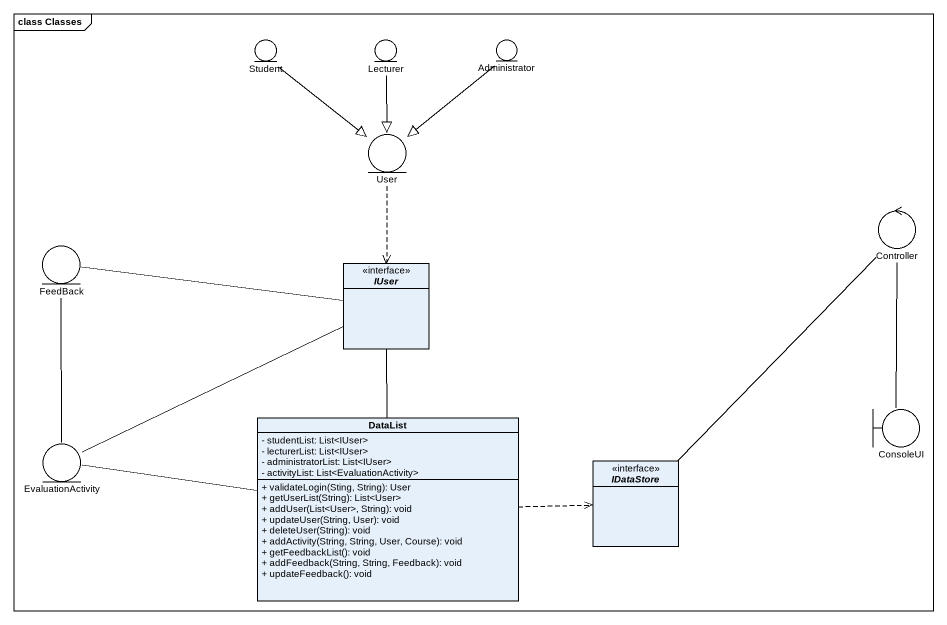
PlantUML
@startuml
mainframe class Classes
allowmixing
hide circle
hide empty members
skinparam classAttributeIconSize 0
entity Student
entity Lecturer
entity Administrator
entity User
control Controller
entity FeedBack
interface IUser
class DataList {
  - studentList: List<IUser>
  - lecturerList: List<IUser>
  - administratorList: List<IUser>
  - activityList: List<EvaluationActivity>
  + validateLogin(Sting, String): User
  + getUserList(String): List<User>
  + addUser(List<User>, String): void
  + updateUser(String, User): void
  + deleteUser(String): void
  + addActivity(String, String, User, Course): void
  + getFeedbackList(): void
  + addFeedback(String, String, Feedback): void
  + updateFeedback(): void
}
boundary ConsoleUI
entity EvaluationActivity
interface IDataStore
Student --|> User
Lecturer --|> User
Administrator --|> User
User ..> IUser
Controller -- ConsoleUI
IUser -left- FeedBack
IUser -- EvaluationActivity
DataList -up- IUser
DataList -left- EvaluationActivity
DataList .right.> IDataStore
EvaluationActivity -up- FeedBack
IDataStore -up- Controller
@enduml
